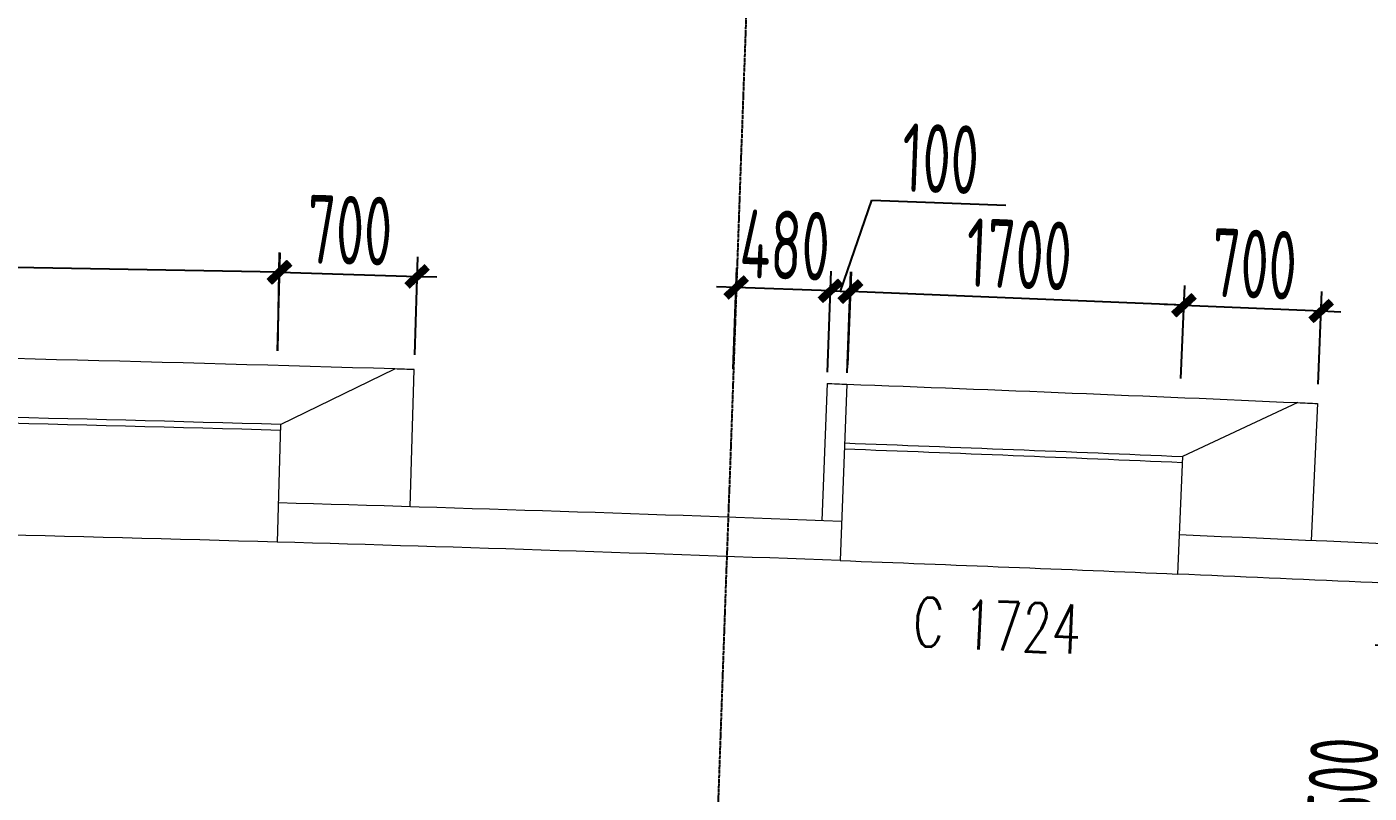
# Model space of a CAD drawing. Header units: millimetres. Extents: x 11677979 to 24947533, y -12764720 to -6308891.
# Drawn here: x 11786499 to 11793338, y -6376137 to -6372229 of the extents above; entities that cross this region are included whole.
import ezdxf
from ezdxf.enums import TextEntityAlignment as Align

# ---------------------------------------------------------------- set-up
doc = ezdxf.new("R2010")
doc.units = ezdxf.units.MM
doc.header["$LTSCALE"] = 10
for name, pattern in [('A2-RG-AXIS$0$CENTER', [2, 1.25, -0.25, 0.25, -0.25]), ('A2-RG-AXIS$0$DOTE', [2.42, 2, -0.2, 0.02, -0.2]), ('A2-RI-F4$0$A2-RG-AXIS$0$CENTER', [2, 1.25, -0.25, 0.25, -0.25]), ('A2-RI-F4$0$A2-RG-AXIS$0$DOTE', [2.42, 2, -0.2, 0.02, -0.2]), ('A2-RI-F4$0$DOT2', [0.125, 0, -0.125])]:
    doc.linetypes.add(name, pattern=pattern)
for name, color, linetype in [('A2-RB-F4$0$$34$A-DIMS-100', 1, 'Continuous'), ('A2-RB-F4$0$A-DIMS-100', 1, 'Continuous'), ('A2-RG-AXIS$0$A-GRID', 1, 'A2-RG-AXIS$0$CENTER'), ('A2-RI-F4$0$A-SYMB-DOOR', 4, 'Continuous'), ('A2-RI-F4$0$A2-RB-F4$0$$34$A-DIMS-100', 1, 'Continuous'), ('A2-RI-F4$0$A2-RB-F4$0$A-DIMS-100', 1, 'Continuous'), ('A2-RI-F4$0$A2-RG-AXIS$0$A-GRID', 1, 'A2-RI-F4$0$A2-RG-AXIS$0$CENTER')]:
    doc.layers.add(name, color=color, linetype=linetype)
for name, color, linetype, lineweight in [('A2-RI-F4$0$A-FLOR-OTLN', 4, 'A2-RI-F4$0$DOT2', 5), ('A2-RI-F4$0$A-GLAZ', 140, 'Continuous', 5), ('A2-RI-F4$0$A-WALL', 7, 'Continuous', 5)]:
    doc.layers.add(name, color=color, linetype=linetype, lineweight=lineweight)
doc.styles.add('A2-RB-F4$0$$0$XD2008', font='hzs.shx', dxfattribs={"width": 0.7, "bigfont": 'hztxt.shx'})
doc.styles.add('A2-RB-F4$0$XD2008', font='hzs.shx', dxfattribs={"width": 0.7, "bigfont": 'hztxt.shx'})
doc.styles.add('A2-RI-F4$0$A2-RB-F4$0$$0$XD2008', font='hzs.shx', dxfattribs={"width": 0.7, "bigfont": 'hztxt.shx'})
doc.styles.add('A2-RI-F4$0$A2-RB-F4$0$XD2008', font='hzs.shx', dxfattribs={"width": 0.7, "bigfont": 'hztxt.shx'})
doc.styles.add('A2-RI-F4$0$ECADI-TXT', font='simplex.shx', dxfattribs={"bigfont": 'hztxt.shx'})
doc.dimstyles.new('A2-RB-F4$0$$0$XD100$0', dxfattribs={"dimscale": 100, "dimtxt": 3.5, "dimasz": 1, "dimexe": 1, "dimexo": 2, "dimgap": 0.5, "dimtad": 1, "dimdec": 0, "dimdsep": 46, "dimtxsty": 'A2-RB-F4$0$$0$XD2008', "dimblk1": 'A2-RB-F4$0$$20$_ArchTick', "dimblk2": 'A2-RB-F4$0$$20$_ArchTick', "dimsah": 1, "dimcen": 2.5, "dimclrt": 4, "dimaunit": 1, "dimadec": 0, "dimazin": 0, "dimtfac": 1, "dimtdec": 0, "dimtix": 1, "dimtmove": 2, "dimatfit": 3, "dimfxl": 0, "dimtolj": 1, "dimtzin": 0, "dimarcsym": 0})
doc.dimstyles.new('A2-RB-F4$0$XD100$0', dxfattribs={"dimscale": 100, "dimtxt": 3.5, "dimasz": 1, "dimexe": 1, "dimexo": 2, "dimgap": 0.5, "dimtad": 1, "dimdec": 0, "dimdsep": 46, "dimtxsty": 'A2-RB-F4$0$XD2008', "dimblk1": 'A2-RB-F4$0$_ArchTick', "dimblk2": 'A2-RB-F4$0$_ArchTick', "dimsah": 1, "dimcen": 2.5, "dimclrt": 4, "dimaunit": 1, "dimadec": 0, "dimazin": 0, "dimtfac": 1, "dimtdec": 0, "dimtix": 1, "dimtmove": 1, "dimatfit": 3, "dimfxl": 0, "dimtolj": 1, "dimtzin": 0, "dimarcsym": 0})
doc.dimstyles.new('A2-RI-F4$0$A2-RB-F4$0$$0$XD100$0', dxfattribs={"dimscale": 100, "dimtxt": 3.5, "dimasz": 1, "dimexe": 1, "dimexo": 2, "dimgap": 0.5, "dimtad": 1, "dimdec": 0, "dimdsep": 46, "dimtxsty": 'A2-RI-F4$0$A2-RB-F4$0$$0$XD2008', "dimblk1": 'A2-RI-F4$0$A2-RB-F4$0$$20$_ArchTick', "dimblk2": 'A2-RI-F4$0$A2-RB-F4$0$$20$_ArchTick', "dimsah": 1, "dimcen": 2.5, "dimclrt": 4, "dimaunit": 1, "dimadec": 0, "dimazin": 0, "dimtfac": 1, "dimtdec": 0, "dimtix": 1, "dimtmove": 2, "dimatfit": 3, "dimfxl": 0, "dimtolj": 1, "dimtzin": 0, "dimarcsym": 0})
doc.dimstyles.new('A2-RI-F4$0$A2-RB-F4$0$XD100$0', dxfattribs={"dimscale": 100, "dimtxt": 3.5, "dimasz": 1, "dimexe": 1, "dimexo": 2, "dimgap": 0.5, "dimtad": 1, "dimdec": 0, "dimdsep": 46, "dimtxsty": 'A2-RI-F4$0$A2-RB-F4$0$XD2008', "dimblk1": 'A2-RI-F4$0$A2-RB-F4$0$_ArchTick', "dimblk2": 'A2-RI-F4$0$A2-RB-F4$0$_ArchTick', "dimsah": 1, "dimcen": 2.5, "dimclrt": 4, "dimaunit": 1, "dimadec": 0, "dimazin": 0, "dimtfac": 1, "dimtdec": 0, "dimtix": 1, "dimtmove": 1, "dimatfit": 3, "dimfxl": 0, "dimtolj": 1, "dimtzin": 0, "dimarcsym": 0})

# ---------------------------------------------------------------- blocks, each defined once
blk = doc.blocks.new('A2-RB-F4$0$$20$_ArchTick')
at = {"color": 0, "linetype": 'ByBlock', "const_width": 0.4}
blk.add_lwpolyline([(-0.5, -0.5), (0.5, 0.5)], dxfattribs=at)
blk = doc.blocks.new('*D337')
at = {"layer": 'A2-RB-F4$0$$34$A-DIMS-100', "color": 0, "lineweight": -2, "ltscale": 3, "transparency": 16777216}
for p, q in [((11793905.7, -6375412.5), (11793368.5, -6375382.6)), ((11793384.8, -6376885.8), (11793468.4, -6375388.1)), ((11793822.1, -6376910.2), (11793284.9, -6376880.2))]:
    blk.add_line(p, q, dxfattribs=at)
at = {"layer": 'Defpoints', "color": 0, "ltscale": 3, "transparency": 16777216}
for p in [(11793468.4, -6375388.1), (11794105.4, -6375423.7), (11794021.8, -6376921.4)]:
    blk.add_point(p, dxfattribs=at)
at = {"layer": 'A2-RB-F4$0$$34$A-DIMS-100', "color": 0, "lineweight": -2, "ltscale": 3, "transparency": 16777216, "xscale": 100, "yscale": 100, "zscale": 100}
for p, rotation in [((11793468.4, -6375388.1), 86.80485077368265), ((11793384.8, -6376885.8), 266.8048507736826)]:
    blk.add_blockref('A2-RB-F4$0$$20$_ArchTick', p, dxfattribs=dict(at, rotation=rotation))
at = {"layer": 'A2-RB-F4$0$$34$A-DIMS-100', "color": 4, "ltscale": 3, "transparency": 16777216, "insert": (11793201.9, -6376124.4), "char_height": 350, "attachment_point": 5, "rotation": 86.80485, "style": 'A2-RB-F4$0$$0$XD2008'}
blk.add_mtext('\\A1;1500', dxfattribs=at)
blk = doc.blocks.new('A2-RB-F4$0$_ArchTick')
at = {"color": 0, "linetype": 'ByBlock', "const_width": 0.4}
blk.add_lwpolyline([(-0.5, -0.5), (0.5, 0.5)], dxfattribs=at)
blk = doc.blocks.new('*D29')
at = {"layer": 'A2-RB-F4$0$A-DIMS-100', "color": 0, "lineweight": -2, "transparency": 16777216}
for p, q in [((11781478.2, -6373764.6), (11781487.4, -6373264.8)), ((11787784.8, -6373480.9), (11781485.5, -6373364.7)), ((11787777.4, -6373880.8), (11787786.6, -6373380.9))]:
    blk.add_line(p, q, dxfattribs=at)
at = {"layer": 'Defpoints', "color": 0, "transparency": 16777216}
for p in [(11781485.5, -6373364.7), (11781474.5, -6373964.6), (11787773.7, -6374080.7)]:
    blk.add_point(p, dxfattribs=at)
at = {"layer": 'A2-RB-F4$0$A-DIMS-100', "color": 0, "lineweight": -2, "transparency": 16777216, "xscale": 100, "yscale": 100, "zscale": 100}
for p, rotation in [((11781485.5, -6373364.7), 178.9439426624352), ((11787784.8, -6373480.9), 358.9439426624352)]:
    blk.add_blockref('A2-RB-F4$0$_ArchTick', p, dxfattribs=dict(at, rotation=rotation))
at = {"layer": 'A2-RB-F4$0$A-DIMS-100', "color": 4, "transparency": 16777216, "insert": (11784639.3, -6373197.8), "char_height": 350, "attachment_point": 5, "rotation": 358.94394, "style": 'A2-RB-F4$0$XD2008'}
blk.add_mtext('\\A1;6300', dxfattribs=at)
blk = doc.blocks.new('*D30')
at = {"layer": 'A2-RB-F4$0$A-DIMS-100', "color": 0, "lineweight": -2, "transparency": 16777216}
for p, q in [((11787775.7, -6373880.7), (11787790.7, -6373381)), ((11788475.7, -6373901.7), (11788490.6, -6373402)), ((11787787.7, -6373481), (11787687.7, -6373478)), ((11787787.7, -6373481), (11788487.6, -6373501.9)), ((11788487.6, -6373501.9), (11788587.6, -6373504.9))]:
    blk.add_line(p, q, dxfattribs=at)
at = {"layer": 'Defpoints', "color": 0, "transparency": 16777216}
for p in [(11788487.6, -6373501.9), (11787769.7, -6374080.6), (11788469.7, -6374101.6)]:
    blk.add_point(p, dxfattribs=at)
at = {"layer": 'A2-RB-F4$0$A-DIMS-100', "color": 0, "lineweight": -2, "transparency": 16777216, "xscale": 100, "yscale": 100, "zscale": 100}
for p, rotation in [((11787787.7, -6373481), 358.2869141779632), ((11788487.6, -6373501.9), 178.2869141779631)]:
    blk.add_blockref('A2-RB-F4$0$_ArchTick', p, dxfattribs=dict(at, rotation=rotation))
at = {"layer": 'A2-RB-F4$0$A-DIMS-100', "color": 4, "transparency": 16777216, "insert": (11788144.4, -6373266.5), "char_height": 350, "attachment_point": 5, "rotation": 358.28691, "style": 'A2-RB-F4$0$XD2008'}
blk.add_mtext('\\A1;700', dxfattribs=at)
blk = doc.blocks.new('*D31')
at = {"layer": 'A2-RB-F4$0$A-DIMS-100', "color": 0, "lineweight": -2, "transparency": 16777216}
for p, q in [((11790644.2, -6373577.4), (11790804.6, -6373114.1)), ((11790804.6, -6373114.1), (11791487.4, -6373139.6)), ((11790578.7, -6373990.1), (11790597.9, -6373475.6)), ((11790678.7, -6373993.8), (11790697.9, -6373479.4)), ((11790594.2, -6373575.6), (11790694.1, -6373579.3))]:
    blk.add_line(p, q, dxfattribs=at)
at = {"layer": 'Defpoints', "color": 0, "transparency": 16777216}
for p in [(11790694.1, -6373579.3), (11790571.3, -6374189.9), (11790671.2, -6374193.7)]:
    blk.add_point(p, dxfattribs=at)
at = {"layer": 'A2-RB-F4$0$A-DIMS-100', "color": 0, "lineweight": -2, "transparency": 16777216, "xscale": 100, "yscale": 100, "zscale": 100}
for p, rotation in [((11790594.2, -6373575.6), 177.8629074864828), ((11790694.1, -6373579.3), 357.8629074864829)]:
    blk.add_blockref('A2-RB-F4$0$_ArchTick', p, dxfattribs=dict(at, rotation=rotation))
at = {"layer": 'A2-RB-F4$0$A-DIMS-100', "color": 4, "transparency": 16777216, "insert": (11791154.4, -6372902), "char_height": 350, "attachment_point": 5, "rotation": 357.86291, "style": 'A2-RB-F4$0$XD2008'}
blk.add_mtext('\\A1;100', dxfattribs=at)
blk = doc.blocks.new('*D32')
at = {"layer": 'A2-RB-F4$0$A-DIMS-100', "color": 0, "lineweight": -2, "transparency": 16777216}
for p, q in [((11790098.5, -6373972.9), (11790117, -6373458.5)), ((11790578.4, -6373990.1), (11790596.8, -6373475.7)), ((11790113.4, -6373558.5), (11790013.4, -6373554.9)), ((11790593.3, -6373575.7), (11790113.4, -6373558.5)), ((11790593.3, -6373575.7), (11790693.2, -6373579.2))]:
    blk.add_line(p, q, dxfattribs=at)
at = {"layer": 'Defpoints', "color": 0, "transparency": 16777216}
for p in [(11790113.4, -6373558.5), (11790091.4, -6374172.8), (11790571.3, -6374189.9)]:
    blk.add_point(p, dxfattribs=at)
at = {"layer": 'A2-RB-F4$0$A-DIMS-100', "color": 0, "lineweight": -2, "transparency": 16777216, "xscale": 100, "yscale": 100, "zscale": 100}
for p, rotation in [((11790113.4, -6373558.5), 357.9501733026401), ((11790593.3, -6373575.7), 177.9501733026401)]:
    blk.add_blockref('A2-RB-F4$0$_ArchTick', p, dxfattribs=dict(at, rotation=rotation))
at = {"layer": 'A2-RB-F4$0$A-DIMS-100', "color": 4, "transparency": 16777216, "insert": (11790361.4, -6373342.2), "char_height": 350, "attachment_point": 5, "rotation": 357.95017, "style": 'A2-RB-F4$0$XD2008'}
blk.add_mtext('\\A1;480', dxfattribs=at)
blk = doc.blocks.new('*D33')
at = {"layer": 'A2-RB-F4$0$A-DIMS-100', "color": 0, "lineweight": -2, "transparency": 16777216}
for p, q in [((11790681.5, -6373952.6), (11790700.9, -6373479.5)), ((11792395, -6373649), (11790696.8, -6373579.4)), ((11792379.7, -6374022.2), (11792399.1, -6373549.1))]:
    blk.add_line(p, q, dxfattribs=at)
at = {"layer": 'Defpoints', "color": 0, "transparency": 16777216}
for p in [(11790696.8, -6373579.4), (11790673.3, -6374152.4), (11792371.5, -6374222.1)]:
    blk.add_point(p, dxfattribs=at)
at = {"layer": 'A2-RB-F4$0$A-DIMS-100', "color": 0, "lineweight": -2, "transparency": 16777216, "xscale": 100, "yscale": 100, "zscale": 100}
for p, rotation in [((11790696.8, -6373579.4), 177.6518736063011), ((11792395, -6373649), 357.6518736063011)]:
    blk.add_blockref('A2-RB-F4$0$_ArchTick', p, dxfattribs=dict(at, rotation=rotation))
at = {"layer": 'A2-RB-F4$0$A-DIMS-100', "color": 4, "transparency": 16777216, "insert": (11791555.1, -6373389.4), "char_height": 350, "attachment_point": 5, "rotation": 357.65187, "style": 'A2-RB-F4$0$XD2008'}
blk.add_mtext('\\A1;1700', dxfattribs=at)
blk = doc.blocks.new('*D65')
at = {"layer": 'A2-RB-F4$0$A-DIMS-100', "color": 0, "lineweight": -2, "transparency": 16777216}
for p, q in [((11792378.8, -6374022.3), (11792398.6, -6373549.2)), ((11793078.4, -6374051.5), (11793098.2, -6373578.4)), ((11792394.4, -6373649.1), (11792294.5, -6373644.9)), ((11792394.4, -6373649.1), (11793094, -6373678.4)), ((11793094, -6373678.4), (11793193.9, -6373682.5))]:
    blk.add_line(p, q, dxfattribs=at)
at = {"layer": 'Defpoints', "color": 0, "transparency": 16777216}
for p in [(11793094, -6373678.4), (11792370.5, -6374222.1), (11793070, -6374251.4)]:
    blk.add_point(p, dxfattribs=at)
at = {"layer": 'A2-RB-F4$0$A-DIMS-100', "color": 0, "lineweight": -2, "transparency": 16777216, "xscale": 100, "yscale": 100, "zscale": 100}
for p, rotation in [((11792394.4, -6373649.1), 357.6042015029304), ((11793094, -6373678.4), 177.6042015029304)]:
    blk.add_blockref('A2-RB-F4$0$_ArchTick', p, dxfattribs=dict(at, rotation=rotation))
at = {"layer": 'A2-RB-F4$0$A-DIMS-100', "color": 4, "transparency": 16777216, "insert": (11792753.6, -6373438.9), "char_height": 350, "attachment_point": 5, "rotation": 357.6042, "style": 'A2-RB-F4$0$XD2008'}
blk.add_mtext('\\A1;700', dxfattribs=at)
blk = doc.blocks.new('A2-RG-AXIS')
at = {"layer": 'A2-RG-AXIS$0$A-GRID', "linetype": 'A2-RG-AXIS$0$DOTE'}
blk.add_line((11790308.6, -6368084.2), (11788882.2, -6408258.9), dxfattribs=at)
blk.add_arc((11778730.7, -6694178.7), 323300, 75.589285, 95.407644, dxfattribs=at)
blk = doc.blocks.new('A2-RI-F4$0$Big Bay 1')
at = {"layer": 'A2-RI-F4$0$A-FLOR-OTLN', "linetype": 'Continuous'}
for radius, start in [(320350, 84.984209), (319450, 85.086693)]:
    blk.add_arc((-21072, -318754.3), radius, start, 86.217831, dxfattribs=at)
at = {"layer": 'A2-RI-F4$0$A-GLAZ'}
for radius, start in [(320020, 85.086693), (320050, 85.086518)]:
    blk.add_arc((-21072, -318754.3), radius, start, 86.217831, dxfattribs=at)
at = {"layer": 'A2-RI-F4$0$A-WALL'}
for p, q in [((6339.7, 119.2), (6936.3, 369)), ((6974.7, -337.1), (7035.9, 360.3)), ((6339.7, 119.2), (6288.4, -478))]:
    blk.add_line(p, q, dxfattribs=at)
blk.add_arc((-21072, -318754.3), 320350, 84.966323, 84.984209, dxfattribs=at)
blk = doc.blocks.new('A2-RI-F4$0$Bay 1')
at = {"layer": 'A2-RI-F4$0$A-FLOR-OTLN', "linetype": 'Continuous'}
for radius, end in [(320350, 93.622485), (319450, 93.519662)]:
    blk.add_arc((19611.4, -318847.5), radius, 93.211108, end, dxfattribs=at)
at = {"layer": 'A2-RI-F4$0$A-GLAZ'}
for radius in [320050, 320020]:
    blk.add_arc((19611.4, -318847.5), radius, 93.211108, 93.519662, dxfattribs=at)
at = {"layer": 'A2-RI-F4$0$A-WALL'}
for p, q in [((1666.9, 999.6), (1717.4, 101)), ((1766.8, 1005.2), (1806, 306.3)), ((-728.8, 856.2), (-684.6, 157.6)), ((-629, 862.5), (-36.8, 598.9)), ((-36.8, 598.9), (0, 0))]:
    blk.add_line(p, q, dxfattribs=at)
for start, end in [(93.193223, 93.211108), (93.622485, 93.64037)]:
    blk.add_arc((19611.4, -318847.5), 320350, start, end, dxfattribs=at)
blk = doc.blocks.new('A2-RI-F4$0$A2-RB-F4$0$$20$_ArchTick')
at = {"color": 0, "linetype": 'ByBlock', "const_width": 0.4}
blk.add_lwpolyline([(-0.5, -0.5), (0.5, 0.5)], dxfattribs=at)
blk = doc.blocks.new('*D862')
at = {"layer": 'A2-RI-F4$0$A2-RB-F4$0$$34$A-DIMS-100', "color": 0, "lineweight": -2, "ltscale": 3, "transparency": 16777216}
for p, q in [((11793905.7, -6375412.5), (11793368.5, -6375382.6)), ((11793384.8, -6376885.8), (11793468.4, -6375388.1)), ((11793822.1, -6376910.2), (11793284.9, -6376880.2))]:
    blk.add_line(p, q, dxfattribs=at)
at = {"layer": 'Defpoints', "color": 0, "ltscale": 3, "transparency": 16777216}
for p in [(11793468.4, -6375388.1), (11794105.4, -6375423.7), (11794021.8, -6376921.4)]:
    blk.add_point(p, dxfattribs=at)
at = {"layer": 'A2-RI-F4$0$A2-RB-F4$0$$34$A-DIMS-100', "color": 0, "lineweight": -2, "ltscale": 3, "transparency": 16777216, "xscale": 100, "yscale": 100, "zscale": 100}
for p, rotation in [((11793468.4, -6375388.1), 86.80485077368265), ((11793384.8, -6376885.8), 266.8048507736826)]:
    blk.add_blockref('A2-RI-F4$0$A2-RB-F4$0$$20$_ArchTick', p, dxfattribs=dict(at, rotation=rotation))
at = {"layer": 'A2-RI-F4$0$A2-RB-F4$0$$34$A-DIMS-100', "color": 4, "ltscale": 3, "transparency": 16777216, "insert": (11793201.9, -6376124.4), "char_height": 350, "attachment_point": 5, "rotation": 86.80485, "style": 'A2-RI-F4$0$A2-RB-F4$0$$0$XD2008'}
blk.add_mtext('\\A1;1500', dxfattribs=at)
blk = doc.blocks.new('A2-RI-F4$0$A2-RB-F4$0$_ArchTick')
at = {"color": 0, "linetype": 'ByBlock', "const_width": 0.4}
blk.add_lwpolyline([(-0.5, -0.5), (0.5, 0.5)], dxfattribs=at)
blk = doc.blocks.new('*D554')
at = {"layer": 'A2-RI-F4$0$A2-RB-F4$0$A-DIMS-100', "color": 0, "lineweight": -2, "transparency": 16777216}
for p, q in [((11781478.2, -6373764.6), (11781487.4, -6373264.8)), ((11787784.8, -6373480.9), (11781485.5, -6373364.7)), ((11787777.4, -6373880.8), (11787786.6, -6373380.9))]:
    blk.add_line(p, q, dxfattribs=at)
at = {"layer": 'Defpoints', "color": 0, "transparency": 16777216}
for p in [(11781485.5, -6373364.7), (11781474.5, -6373964.6), (11787773.7, -6374080.7)]:
    blk.add_point(p, dxfattribs=at)
at = {"layer": 'A2-RI-F4$0$A2-RB-F4$0$A-DIMS-100', "color": 0, "lineweight": -2, "transparency": 16777216, "xscale": 100, "yscale": 100, "zscale": 100}
for p, rotation in [((11781485.5, -6373364.7), 178.9439426624352), ((11787784.8, -6373480.9), 358.9439426624352)]:
    blk.add_blockref('A2-RI-F4$0$A2-RB-F4$0$_ArchTick', p, dxfattribs=dict(at, rotation=rotation))
at = {"layer": 'A2-RI-F4$0$A2-RB-F4$0$A-DIMS-100', "color": 4, "transparency": 16777216, "insert": (11784639.3, -6373197.8), "char_height": 350, "attachment_point": 5, "rotation": 358.94394, "style": 'A2-RI-F4$0$A2-RB-F4$0$XD2008'}
blk.add_mtext('\\A1;6300', dxfattribs=at)
blk = doc.blocks.new('*D555')
at = {"layer": 'A2-RI-F4$0$A2-RB-F4$0$A-DIMS-100', "color": 0, "lineweight": -2, "transparency": 16777216}
for p, q in [((11787775.7, -6373880.7), (11787790.7, -6373381)), ((11788475.7, -6373901.7), (11788490.6, -6373402)), ((11787787.7, -6373481), (11787687.7, -6373478)), ((11787787.7, -6373481), (11788487.6, -6373501.9)), ((11788487.6, -6373501.9), (11788587.6, -6373504.9))]:
    blk.add_line(p, q, dxfattribs=at)
at = {"layer": 'Defpoints', "color": 0, "transparency": 16777216}
for p in [(11788487.6, -6373501.9), (11787769.7, -6374080.6), (11788469.7, -6374101.6)]:
    blk.add_point(p, dxfattribs=at)
at = {"layer": 'A2-RI-F4$0$A2-RB-F4$0$A-DIMS-100', "color": 0, "lineweight": -2, "transparency": 16777216, "xscale": 100, "yscale": 100, "zscale": 100}
for p, rotation in [((11787787.7, -6373481), 358.2869141779632), ((11788487.6, -6373501.9), 178.2869141779631)]:
    blk.add_blockref('A2-RI-F4$0$A2-RB-F4$0$_ArchTick', p, dxfattribs=dict(at, rotation=rotation))
at = {"layer": 'A2-RI-F4$0$A2-RB-F4$0$A-DIMS-100', "color": 4, "transparency": 16777216, "insert": (11788144.4, -6373266.5), "char_height": 350, "attachment_point": 5, "rotation": 358.28691, "style": 'A2-RI-F4$0$A2-RB-F4$0$XD2008'}
blk.add_mtext('\\A1;700', dxfattribs=at)
blk = doc.blocks.new('*D556')
at = {"layer": 'A2-RI-F4$0$A2-RB-F4$0$A-DIMS-100', "color": 0, "lineweight": -2, "transparency": 16777216}
for p, q in [((11790644.2, -6373577.4), (11790804.6, -6373114.1)), ((11790804.6, -6373114.1), (11791487.4, -6373139.6)), ((11790578.7, -6373990.1), (11790597.9, -6373475.6)), ((11790678.7, -6373993.8), (11790697.9, -6373479.4)), ((11790594.2, -6373575.6), (11790694.1, -6373579.3))]:
    blk.add_line(p, q, dxfattribs=at)
at = {"layer": 'Defpoints', "color": 0, "transparency": 16777216}
for p in [(11790694.1, -6373579.3), (11790571.3, -6374189.9), (11790671.2, -6374193.7)]:
    blk.add_point(p, dxfattribs=at)
at = {"layer": 'A2-RI-F4$0$A2-RB-F4$0$A-DIMS-100', "color": 0, "lineweight": -2, "transparency": 16777216, "xscale": 100, "yscale": 100, "zscale": 100}
for p, rotation in [((11790594.2, -6373575.6), 177.8629074864828), ((11790694.1, -6373579.3), 357.8629074864829)]:
    blk.add_blockref('A2-RI-F4$0$A2-RB-F4$0$_ArchTick', p, dxfattribs=dict(at, rotation=rotation))
at = {"layer": 'A2-RI-F4$0$A2-RB-F4$0$A-DIMS-100', "color": 4, "transparency": 16777216, "insert": (11791154.4, -6372902), "char_height": 350, "attachment_point": 5, "rotation": 357.86291, "style": 'A2-RI-F4$0$A2-RB-F4$0$XD2008'}
blk.add_mtext('\\A1;100', dxfattribs=at)
blk = doc.blocks.new('*D557')
at = {"layer": 'A2-RI-F4$0$A2-RB-F4$0$A-DIMS-100', "color": 0, "lineweight": -2, "transparency": 16777216}
for p, q in [((11790098.5, -6373972.9), (11790117, -6373458.5)), ((11790578.4, -6373990.1), (11790596.8, -6373475.7)), ((11790113.4, -6373558.5), (11790013.4, -6373554.9)), ((11790593.3, -6373575.7), (11790113.4, -6373558.5)), ((11790593.3, -6373575.7), (11790693.2, -6373579.2))]:
    blk.add_line(p, q, dxfattribs=at)
at = {"layer": 'Defpoints', "color": 0, "transparency": 16777216}
for p in [(11790113.4, -6373558.5), (11790091.4, -6374172.8), (11790571.3, -6374189.9)]:
    blk.add_point(p, dxfattribs=at)
at = {"layer": 'A2-RI-F4$0$A2-RB-F4$0$A-DIMS-100', "color": 0, "lineweight": -2, "transparency": 16777216, "xscale": 100, "yscale": 100, "zscale": 100}
for p, rotation in [((11790113.4, -6373558.5), 357.9501733026401), ((11790593.3, -6373575.7), 177.9501733026401)]:
    blk.add_blockref('A2-RI-F4$0$A2-RB-F4$0$_ArchTick', p, dxfattribs=dict(at, rotation=rotation))
at = {"layer": 'A2-RI-F4$0$A2-RB-F4$0$A-DIMS-100', "color": 4, "transparency": 16777216, "insert": (11790361.4, -6373342.2), "char_height": 350, "attachment_point": 5, "rotation": 357.95017, "style": 'A2-RI-F4$0$A2-RB-F4$0$XD2008'}
blk.add_mtext('\\A1;480', dxfattribs=at)
blk = doc.blocks.new('*D558')
at = {"layer": 'A2-RI-F4$0$A2-RB-F4$0$A-DIMS-100', "color": 0, "lineweight": -2, "transparency": 16777216}
for p, q in [((11790681.5, -6373952.6), (11790700.9, -6373479.5)), ((11792395, -6373649), (11790696.8, -6373579.4)), ((11792379.7, -6374022.2), (11792399.1, -6373549.1))]:
    blk.add_line(p, q, dxfattribs=at)
at = {"layer": 'Defpoints', "color": 0, "transparency": 16777216}
for p in [(11790696.8, -6373579.4), (11790673.3, -6374152.4), (11792371.5, -6374222.1)]:
    blk.add_point(p, dxfattribs=at)
at = {"layer": 'A2-RI-F4$0$A2-RB-F4$0$A-DIMS-100', "color": 0, "lineweight": -2, "transparency": 16777216, "xscale": 100, "yscale": 100, "zscale": 100}
for p, rotation in [((11790696.8, -6373579.4), 177.6518736063011), ((11792395, -6373649), 357.6518736063011)]:
    blk.add_blockref('A2-RI-F4$0$A2-RB-F4$0$_ArchTick', p, dxfattribs=dict(at, rotation=rotation))
at = {"layer": 'A2-RI-F4$0$A2-RB-F4$0$A-DIMS-100', "color": 4, "transparency": 16777216, "insert": (11791555.1, -6373389.4), "char_height": 350, "attachment_point": 5, "rotation": 357.65187, "style": 'A2-RI-F4$0$A2-RB-F4$0$XD2008'}
blk.add_mtext('\\A1;1700', dxfattribs=at)
blk = doc.blocks.new('*D590')
at = {"layer": 'A2-RI-F4$0$A2-RB-F4$0$A-DIMS-100', "color": 0, "lineweight": -2, "transparency": 16777216}
for p, q in [((11792378.8, -6374022.3), (11792398.6, -6373549.2)), ((11793078.4, -6374051.5), (11793098.2, -6373578.4)), ((11792394.4, -6373649.1), (11792294.5, -6373644.9)), ((11792394.4, -6373649.1), (11793094, -6373678.4)), ((11793094, -6373678.4), (11793193.9, -6373682.5))]:
    blk.add_line(p, q, dxfattribs=at)
at = {"layer": 'Defpoints', "color": 0, "transparency": 16777216}
for p in [(11793094, -6373678.4), (11792370.5, -6374222.1), (11793070, -6374251.4)]:
    blk.add_point(p, dxfattribs=at)
at = {"layer": 'A2-RI-F4$0$A2-RB-F4$0$A-DIMS-100', "color": 0, "lineweight": -2, "transparency": 16777216, "xscale": 100, "yscale": 100, "zscale": 100}
for p, rotation in [((11792394.4, -6373649.1), 357.6042015029304), ((11793094, -6373678.4), 177.6042015029304)]:
    blk.add_blockref('A2-RI-F4$0$A2-RB-F4$0$_ArchTick', p, dxfattribs=dict(at, rotation=rotation))
at = {"layer": 'A2-RI-F4$0$A2-RB-F4$0$A-DIMS-100', "color": 4, "transparency": 16777216, "insert": (11792753.6, -6373438.9), "char_height": 350, "attachment_point": 5, "rotation": 357.6042, "style": 'A2-RI-F4$0$A2-RB-F4$0$XD2008'}
blk.add_mtext('\\A1;700', dxfattribs=at)
blk = doc.blocks.new('A2-RI-F4$0$A2-RG-AXIS')
at = {"layer": 'A2-RI-F4$0$A2-RG-AXIS$0$A-GRID', "linetype": 'A2-RI-F4$0$A2-RG-AXIS$0$DOTE'}
blk.add_line((11790308.6, -6368084.2), (11788882.2, -6408258.9), dxfattribs=at)
blk.add_arc((11778730.7, -6694178.7), 323300, 75.589285, 95.407644, dxfattribs=at)
blk = doc.blocks.new('A2-RI-F4$0$ECADI-TAG-DOOR')
blk = doc.blocks.new('A2-RB-F4')
at = {"layer": 'A2-RB-F4$0$$34$A-DIMS-100', "ltscale": 3}
dim = blk.add_aligned_dim(p1=(11794021.8, -6376921.4), p2=(11794105.4, -6375423.7), distance=638, dimstyle='A2-RB-F4$0$$0$XD100$0', dxfattribs=at)
dim.commit()
dim.dimension.update_dxf_attribs({"geometry": '*D337', "text_midpoint": (11793201.9, -6376124.4)})
at = {"layer": 'A2-RB-F4$0$A-DIMS-100'}
dim = blk.add_linear_dim(base=(11790694.1, -6373579.3), p1=(11790571.3, -6374189.9), p2=(11790671.2, -6374193.7), angle=357.86291, dimstyle='A2-RB-F4$0$XD100$0', dxfattribs=at)
dim.commit()
dim.dimension.update_dxf_attribs({"geometry": '*D31', "text_midpoint": (11790854.5, -6373115.9), "dimtype": 129})
for p1, p2, distance, picture, middle in [((11787773.7, -6374080.7), (11781474.5, -6373964.6), -600, '*D29', (11784639.3, -6373197.8)), ((11787769.7, -6374080.6), (11788469.7, -6374101.6), 599.9, '*D30', (11788144.4, -6373266.5)), ((11790571.3, -6374189.9), (11790091.4, -6374172.8), -614.7, '*D32', (11790361.4, -6373342.2)), ((11792371.5, -6374222.1), (11790673.3, -6374152.4), -573.5, '*D33', (11791555.1, -6373389.4)), ((11792370.5, -6374222.1), (11793070, -6374251.4), 573.5, '*D65', (11792753.6, -6373438.9))]:
    dim = blk.add_aligned_dim(p1=p1, p2=p2, distance=distance, dimstyle='A2-RB-F4$0$XD100$0', dxfattribs=at)
    dim.commit()
    dim.dimension.update_dxf_attribs({"geometry": picture, "text_midpoint": middle})
blk = doc.blocks.new('A2-RI-F4$0$A2-RB-F4')
at = {"layer": 'A2-RI-F4$0$A2-RB-F4$0$$34$A-DIMS-100', "ltscale": 3}
dim = blk.add_aligned_dim(p1=(11794021.8, -6376921.4), p2=(11794105.4, -6375423.7), distance=638, dimstyle='A2-RI-F4$0$A2-RB-F4$0$$0$XD100$0', dxfattribs=at)
dim.commit()
dim.dimension.update_dxf_attribs({"geometry": '*D862', "text_midpoint": (11793201.9, -6376124.4)})
at = {"layer": 'A2-RI-F4$0$A2-RB-F4$0$A-DIMS-100'}
dim = blk.add_linear_dim(base=(11790694.1, -6373579.3), p1=(11790571.3, -6374189.9), p2=(11790671.2, -6374193.7), angle=357.86291, dimstyle='A2-RI-F4$0$A2-RB-F4$0$XD100$0', dxfattribs=at)
dim.commit()
dim.dimension.update_dxf_attribs({"geometry": '*D556', "text_midpoint": (11790854.5, -6373115.9), "dimtype": 129})
for p1, p2, distance, picture, middle in [((11787773.7, -6374080.7), (11781474.5, -6373964.6), -600, '*D554', (11784639.3, -6373197.8)), ((11787769.7, -6374080.6), (11788469.7, -6374101.6), 599.9, '*D555', (11788144.4, -6373266.5)), ((11790571.3, -6374189.9), (11790091.4, -6374172.8), -614.7, '*D557', (11790361.4, -6373342.2)), ((11792371.5, -6374222.1), (11790673.3, -6374152.4), -573.5, '*D558', (11791555.1, -6373389.4)), ((11792370.5, -6374222.1), (11793070, -6374251.4), 573.5, '*D590', (11792753.6, -6373438.9))]:
    dim = blk.add_aligned_dim(p1=p1, p2=p2, distance=distance, dimstyle='A2-RI-F4$0$A2-RB-F4$0$XD100$0', dxfattribs=at)
    dim.commit()
    dim.dimension.update_dxf_attribs({"geometry": picture, "text_midpoint": middle})
blk = doc.blocks.new('A2-RI-F4')
at = {"layer": 'A2-RI-F4$0$A-WALL'}
for radius, start, end in [(319650, 87.862955, 88.377579), (319650, 86.937973, 87.554401), (319450, 87.862955, 88.377579), (319450, 87.219161, 87.554401)]:
    blk.add_arc((11778730.7, -6694178.7), radius, start, end, dxfattribs=at)
for name in ['A2-RI-F4$0$A2-RG-AXIS', 'A2-RI-F4$0$A2-RB-F4']:
    blk.add_blockref(name, (0, 0))
at = {"layer": 'A2-RI-F4$0$A-SYMB-DOOR'}
ref = blk.add_blockref('A2-RI-F4$0$ECADI-TAG-DOOR', (11791366.4, -6376130.8, -333.3), dxfattribs=dict(at, xscale=99.9999999983509, yscale=99.9999999983509, zscale=99.9999999983509, rotation=357.5661941822381))
ref.add_attrib('门窗主编号1', 'C', dxfattribs={"height": 250, "rotation": 357.56619, "style": 'A2-RI-F4$0$ECADI-TXT', "width": 0.7}).set_placement((11791167.6, -6375393.3, -333.3), align=Align.RIGHT)
ref.add_attrib('门窗主编号2', '1724', (11791266.3, -6375401.7), dxfattribs={"height": 250, "rotation": 357.56619, "style": 'A2-RI-F4$0$ECADI-TXT', "width": 0.7})
at = {"layer": 'A2-RI-F4$0$A-WALL', "rotation": 3.290843059652404}
blk.add_blockref('A2-RI-F4$0$Big Bay 1', (11781469.8, -6374740.5), dxfattribs=at)
at = {"layer": 'A2-RI-F4$0$A-WALL', "xscale": -0.9999999999999998, "rotation": 1.074016762264618}
blk.add_blockref('A2-RI-F4$0$Bay 1', (11792361.9, -6375019.7), dxfattribs=at)

msp = doc.modelspace()

# ---------------------------------------------------------------- block references
for name in ['A2-RI-F4', 'A2-RG-AXIS', 'A2-RB-F4']:
    msp.add_blockref(name, (0, 0))

doc.saveas('drawing.dxf')
